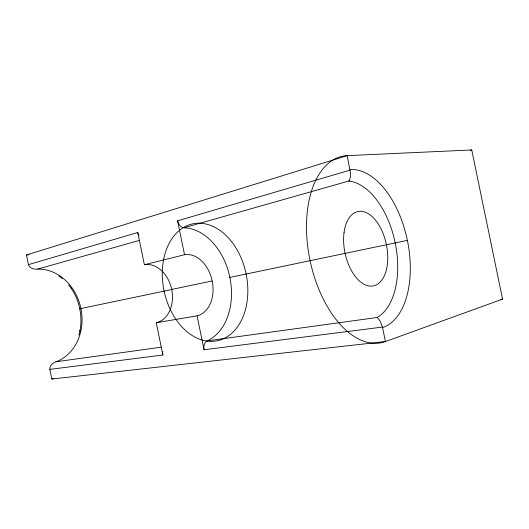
<?xml version="1.0" encoding="UTF-8"?>
<svg xmlns="http://www.w3.org/2000/svg" width="529" height="529" viewBox="0 0 529 529"><rect width="100%" height="100%" fill="white"/><g stroke="black" fill="none" stroke-linecap="round" stroke-linejoin="round"><path stroke-width="0.79" d="M78.94 334.93L80.038 330.486L79.905 331.101C82.808 316.368 79.568 300.565 71.124 288.153L71.481 288.649L68.724 284.992M349.259 180.746L350.324 177.308L350.383 172.342L347.15 155.638M349.127 180.931L184.006 227.774A7.77 5.482 73.5 0 1 177.579 220.811L350.119 170.107M348.961 181.123L348.988 181.09A70.741 39.887 78.2 0 1 395.196 242.904A70.741 39.887 78.2 0 1 377.051 317.512L207.209 340.868A7.77 5.488 82.9 0 0 204.029 349.768L382.441 327.074L385.443 341.555M55.915 361.836C52.682 362.947 49.104 365.949 49.911 369.738L51.816 379.042L385.535 341.522L502.55 299.123L471.749 149.958L347.249 155.638L26.45 254.991L28.348 264.288C29.088 268.084 33.572 269.433 36.97 269.182A13.344 13.007 43.1 0 0 37.427 269.155L139.524 240.351M28.427 264.639L137.765 232.509A7.38 5.475 72.9 0 0 138.942 235.557M161.418 347.163L56.18 361.743A13.364 13.073 -67.8 0 0 55.909 361.823M470.155 150.401L471.749 149.958M51.908 379.015L53.502 378.585M80.11 308.685L79.74 308.764L172.56 289.376M156.366 322.736A29.624 22.291 78.2 0 0 171.694 289.436L212.175 280.972A31.191 22.317 78.2 0 0 184.634 254.713M207.209 340.868A58.54 41.93 78.2 0 0 229.87 277.421L407.39 240.384M500.91 299.348L502.55 299.123M26.549 254.978L29.002 254.647M49.845 369.381L162.872 355.005A7.386 5.482 83.5 0 1 162.753 351.745M58.845 275.953L62.382 278.611M382.441 327.074L380.199 321.129L377.428 317.704A19.513 5.138 83.4 0 0 377.243 317.645M177.579 220.811L184.535 254.727L144.371 264.731L137.765 232.509M204.029 349.768L197.066 315.826L156.267 322.763L162.872 355.005M385.535 341.522A95.233 53.098 78.2 0 1 309.908 259.825A95.233 53.098 78.2 0 1 347.249 155.638M184.006 227.774A58.54 41.93 78.2 0 1 229.87 277.421M37.883 269.096A47.775 40.654 78.2 0 1 80.917 308.526A47.775 40.654 78.2 0 1 56.788 361.552M212.175 280.972A31.191 22.317 78.2 0 1 197.165 315.8M144.47 264.712A29.624 22.291 78.2 0 1 171.694 289.436M350.119 169.578A80.864 45.044 78.2 0 1 407.396 240.417A80.864 45.044 78.2 0 1 382.659 327.577M349.153 180.561A19.553 5.059 74.9 0 1 349.08 180.687M344.075 232.376A37.982 21.114 78.2 0 0 372.561 286.017A37.982 21.114 78.2 0 0 380.417 227.668A37.982 21.114 78.2 0 0 344.075 232.376M163.679 259.19A59.731 41.897 78.2 0 0 216.315 340.941A59.731 41.897 78.2 0 0 235.187 246.739A59.731 41.897 78.2 0 0 163.679 259.19"/></g></svg>
